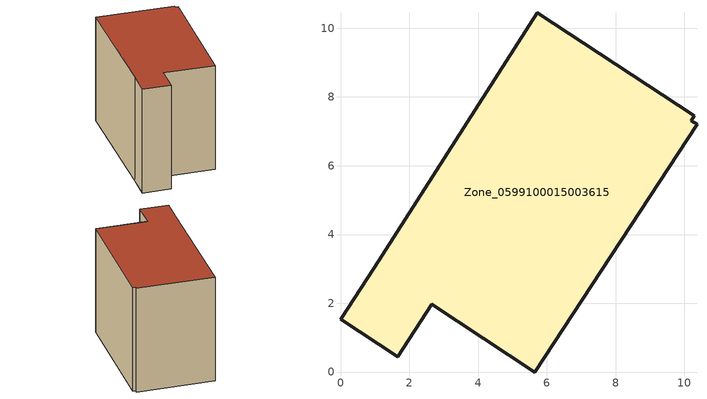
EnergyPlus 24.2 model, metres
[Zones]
Zone_0599100015003615
 floor ground (C_G): 5.72,10.44 10.29,7.45 10.2,7.31 10.37,7.21 5.65,0 2.66,1.97 1.66,0.45 0,1.54 0.98,3.04 z0.94
 wall outside (C_F): 0,1.54 1.66,0.45 2.66,1.97 5.65,0 10.37,7.21 10.2,7.31 10.29,7.45 5.72,10.44 0.98,3.04 0,1.54 z0.94:8.79
 roof outside (C_R): 10.29,7.45 5.72,10.44 0.98,3.04 0,1.54 1.66,0.45 2.66,1.97 5.65,0 10.37,7.21 10.2,7.31 z8.79
[BUILDING]
Pand.0599100015003615: North Axis=0; Terrain=City; Loads Convergence Tolerance Value=0.04; Temperature Convergence Tolerance Value=0.4; Solar Distribution=FullExterior; Maximum Number of Warmup Days=25; Minimum Number of Warmup Days=1
[Site:Location]
Rotterdam.The.Hague.AP_ZH_NLD Design_Conditions: Latitude=51.96; Longitude=4.45; Time Zone=1; Elevation=-4.5
[SITE:GROUNDTEMPERATURE:BUILDINGSURFACE]
18, 18, 18, 18, 18, 18, 18, 18, 18, 18, 18, 18
[MATERIAL] Thermal Absorptance=0.9; Solar Absorptance=0.7; Visible Absorptance=0.7
Name | Roughness | Thickness | Conductivity | Density | Specific Heat
G.TI.1965-1974 | MediumSmooth | 0.15 | 0.882353 | 540 | 1210
F.TI.1965-1974 | Rough | 0.3 | 0.697674 | 1920 | 840
R.TI.1965-1974 | MediumRough | 0.2 | 0.232558 | 1500 | 1000
[CONSTRUCTION]
C_G: G.TI.1965-1974
C_F: F.TI.1965-1974
C_R: R.TI.1965-1974
[ZONE]
Zone_0599100015003615: Type=1; Multiplier=1; Ceiling Height=Autocalculate; Volume=Autocalculate; Floor Area=autocalculate; Part of Total Floor Area=Yes
[ZONEINFILTRATION:DESIGNFLOWRATE]
Infil_Zone_0599100015003615: Zone or ZoneList or Space or SpaceList=Zone_0599100015003615; Schedule=AlwaysOn; Design Flow Rate Calculation Method=Flow/Area; Flow Rate per Floor Area=0.003; Constant Term Coefficient=1; Temperature Term Coefficient=0; Velocity Term Coefficient=0; Velocity Squared Term Coefficient=0
[HVACTEMPLATE:ZONE:IDEALLOADSAIRSYSTEM]
Zone_0599100015003615: Maximum Heating Supply Air Temperature=50; Minimum Cooling Supply Air Temperature=13; Maximum Heating Supply Air Humidity Ratio=0.0156; Minimum Cooling Supply Air Humidity Ratio=0.0077; Heating Limit=NoLimit; Cooling Limit=NoLimit; Dehumidification Control Type=ConstantSensibleHeatRatio; Cooling Sensible Heat Ratio=0.7; Dehumidification Setpoint=60; Humidification Control Type=None; Humidification Setpoint=30; Outdoor Air Method=None; Outdoor Air Flow Rate per Person=0.00944; Outdoor Air Flow Rate per Zone Floor Area=0; Outdoor Air Flow Rate per Zone=0; Demand Controlled Ventilation Type=None; Outdoor Air Economizer Type=NoEconomizer; Heat Recovery Type=None; Sensible Heat Recovery Effectiveness=0.7; Latent Heat Recovery Effectiveness=0.65
[ZONECONTROL:THERMOSTAT]
ThermostatControl_Zone_0599100015003615: Zone or ZoneList=Zone_0599100015003615; Control Type Schedule=DualSetpointControlType; Control 1=Thermostat_Zone_0599100015003615; Temperature Difference Between Cutout And Setpoint=0
[THERMOSTATSETPOINT:DUALSETPOINT]
Thermostat_Zone_0599100015003615: Heating Setpoint Temperature Schedule=HeatingSetpoint_Zone_0599100015003615; Cooling Setpoint Temperature Schedule=CoolingSetpoint_Zone_0599100015003615
[SCHEDULE:COMPACT]
HeatingSetpoint_Zone_0599100015003615: Through: 12/31, For: AllDays, Until: 24:00, 21
CoolingSetpoint_Zone_0599100015003615: Through: 12/31, For: AllDays, Until: 24:00, 24
DualSetpointControlType: Through: 12/31, For: AllDays, Until: 24:00, 4
AlwaysOn: Through: 12/31, For: AllDays, Until: 24:00, 1
